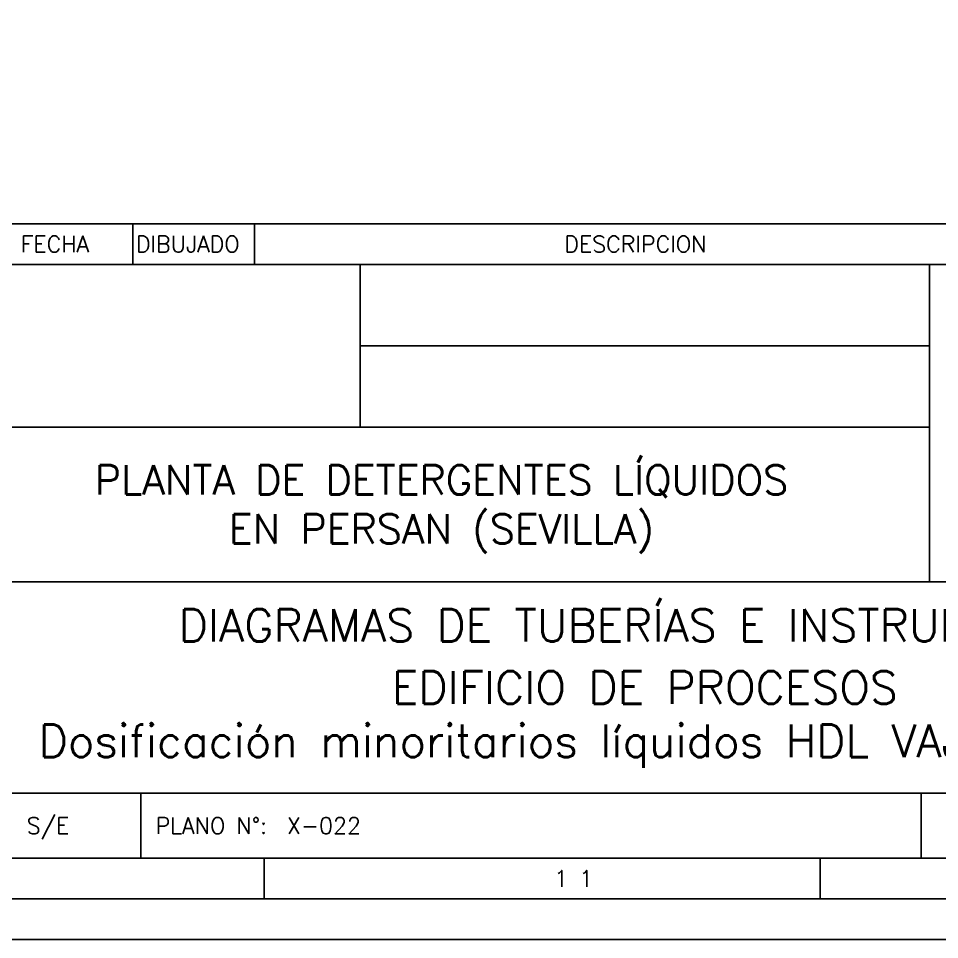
# Model space of a CAD drawing. Header units: millimetres. Extents: x 8 to 428, y 11 to 308.
# Drawn here: x 339.6 to 396.2, y 10.9 to 67.4 of the extents above; entities that cross this region are included whole.
import ezdxf

# ---------------------------------------------------------------- set-up
doc = ezdxf.new("R2010")
doc.units = ezdxf.units.MM
doc.layers.add('CAJETIN', color=1, linetype='Continuous')
doc.layers.add('FORMATO', color=7, linetype='Continuous')
doc.styles.add('PY', font='ROMANS.shx')

# ---------------------------------------------------------------- blocks, each defined once
blk = doc.blocks.new('MARCO-A1')
at = {"layer": 'FORMATO', "color": 5}
for p, q in [((694.17, 10), (694.17, 5)), ((762.58, 10), (762.58, 5))]:
    blk.add_line(p, q, dxfattribs=at)
at = {"layer": 'FORMATO', "color": 1}
blk.add_lwpolyline([(0, 594), (841, 594), (841, 0), (0, 0)], close=True, dxfattribs=at)
at = {"layer": 'FORMATO', "color": 5}
blk.add_lwpolyline([(5, 589), (836, 589), (836, 5), (5, 5)], close=True, dxfattribs=at)
at = {"layer": 'FORMATO', "color": 8, "linetype": 'Continuous'}
blk.add_lwpolyline([(10, 584), (831, 584), (831, 10), (10, 10)], close=True, dxfattribs=at)
at = {"layer": 'FORMATO', "color": 1, "style": 'PY'}
blk.add_text('1 1', height=2, dxfattribs=at).set_placement((729.83, 6.5))

msp = doc.modelspace()

# ---------------------------------------------------------------- linework, layer by layer
at = {"layer": 'CAJETIN', "color": 5}
for p, q in [((333.143, 54.801), (423.037, 54.801)), ((346.627, 54.801), (346.627, 52.304)), ((354.118, 54.801), (354.118, 52.304))]:
    msp.add_line(p, q, dxfattribs=at)
at = {"layer": 'CAJETIN', "color": 8, "linetype": 'Continuous'}
for p, q in [((333.143, 52.304), (423.037, 52.304)), ((360.61, 42.316), (360.61, 52.304)), ((395.569, 32.827), (395.569, 52.304)), ((360.61, 47.31), (395.569, 47.31)), ((333.143, 42.316), (395.569, 42.316)), ((333.143, 32.827), (423.037, 32.827)), ((333.143, 19.843), (423.037, 19.843)), ((333.143, 19.843), (423.037, 19.843)), ((347.126, 19.843), (347.126, 15.848)), ((347.126, 19.843), (347.126, 15.848))]:
    msp.add_line(p, q, dxfattribs=at)
at = {"layer": 'CAJETIN', "color": 8}
msp.add_line((395.07, 19.843), (395.07, 15.848), dxfattribs=at)
msp.add_line((395.07, 19.843), (395.07, 15.848), dxfattribs=at)

# ---------------------------------------------------------------- block references
at = {"xscale": 0.499409123998651, "yscale": 0.499409123998651, "zscale": 0.499409123998651}
msp.add_blockref('MARCO-A1', (8.028, 10.853), dxfattribs=at)

# ---------------------------------------------------------------- texts
at = {"layer": 'CAJETIN', "color": 1, "style": 'PY'}
for s, height, p in [('FECHA', 0.9988, (339.756, 53.054)), ('DIBUJADO', 0.9988, (346.824, 53.054)), ('DESCRIPCION', 0.99882, (373.146, 53.054)), ('X-022', 0.9988, (356.11, 17.346))]:
    msp.add_text(s, height=height, dxfattribs=at).set_placement(p)
at = {"layer": 'CAJETIN', "color": 5, "attachment_point": 5, "style": 'PY'}
for s, insert, char_height, width in [('PLANTA DE DETERGENTES LÍQUIDOS\\PEN PERSAN (SEVILLA)', (365.598, 37.275), 1.79787, 79.06835), ('DIAGRAMAS DE TUBERÍAS E INSTRUMENTOS', (378.09, 30.146), 1.99764, 88.63238), ('EDIFICIO DE PROCESOS', (378.09, 26.335), 1.99764, 88.63238), ('Dosificación minoritarios líquidos HDL VAJ R-11 R-13', (378.09, 22.72), 1.99764, 88.63238)]:
    msp.add_mtext(s, dxfattribs=dict(at, insert=insert, char_height=char_height, width=width))
at = {"layer": 'FORMATO', "color": 1, "style": 'PY'}
for s, height, p in [('S/E', 0.9988, (340.124, 17.346)), ('PLANO N%%D:', 0.99882, (348.034, 17.346))]:
    msp.add_text(s, height=height, dxfattribs=at).set_placement(p)

doc.saveas('drawing.dxf')
